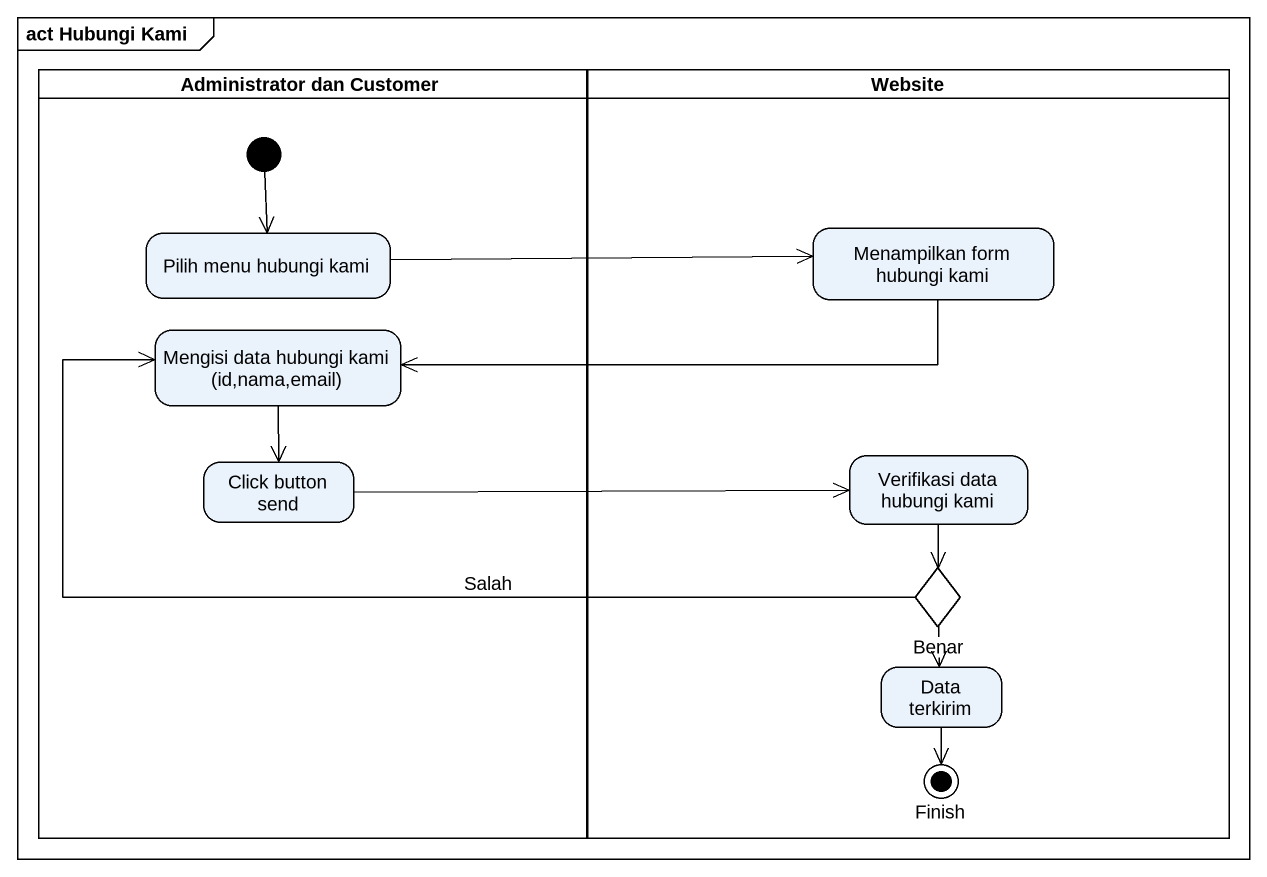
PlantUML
@startuml
mainframe act Hubungi Kami
hide empty description
state "Administrator dan Customer" as Administrator_dan_Customer <<partition>> {
  state "Pilih menu hubungi kami" as Pilih_menu_hubungi_kami
  state "Mengisi data hubungi kami (id,nama,email)" as Mengisi_data_hubungi_kami
  state "Click button send" as Click_button_send
  [*] --> Pilih_menu_hubungi_kami
}
state Website <<partition>> {
  state "Menampilkan form hubungi kami" as Menampilkan_form_hubungi
  state "Verifikasi data hubungi kami" as Verifikasi_data_hubungi_kami
  state choice1 <<choice>>
  state "Data terkirim" as Data_terkirim
  state Finish <<end>>
}
Pilih_menu_hubungi_kami -right-> Menampilkan_form_hubungi
Menampilkan_form_hubungi -left-> Mengisi_data_hubungi_kami
Mengisi_data_hubungi_kami --> Click_button_send
Click_button_send -right-> Verifikasi_data_hubungi_kami
Verifikasi_data_hubungi_kami --> choice1
choice1 -left-> Mengisi_data_hubungi_kami : Salah
choice1 --> Data_terkirim : Benar
Data_terkirim --> Finish
@enduml
